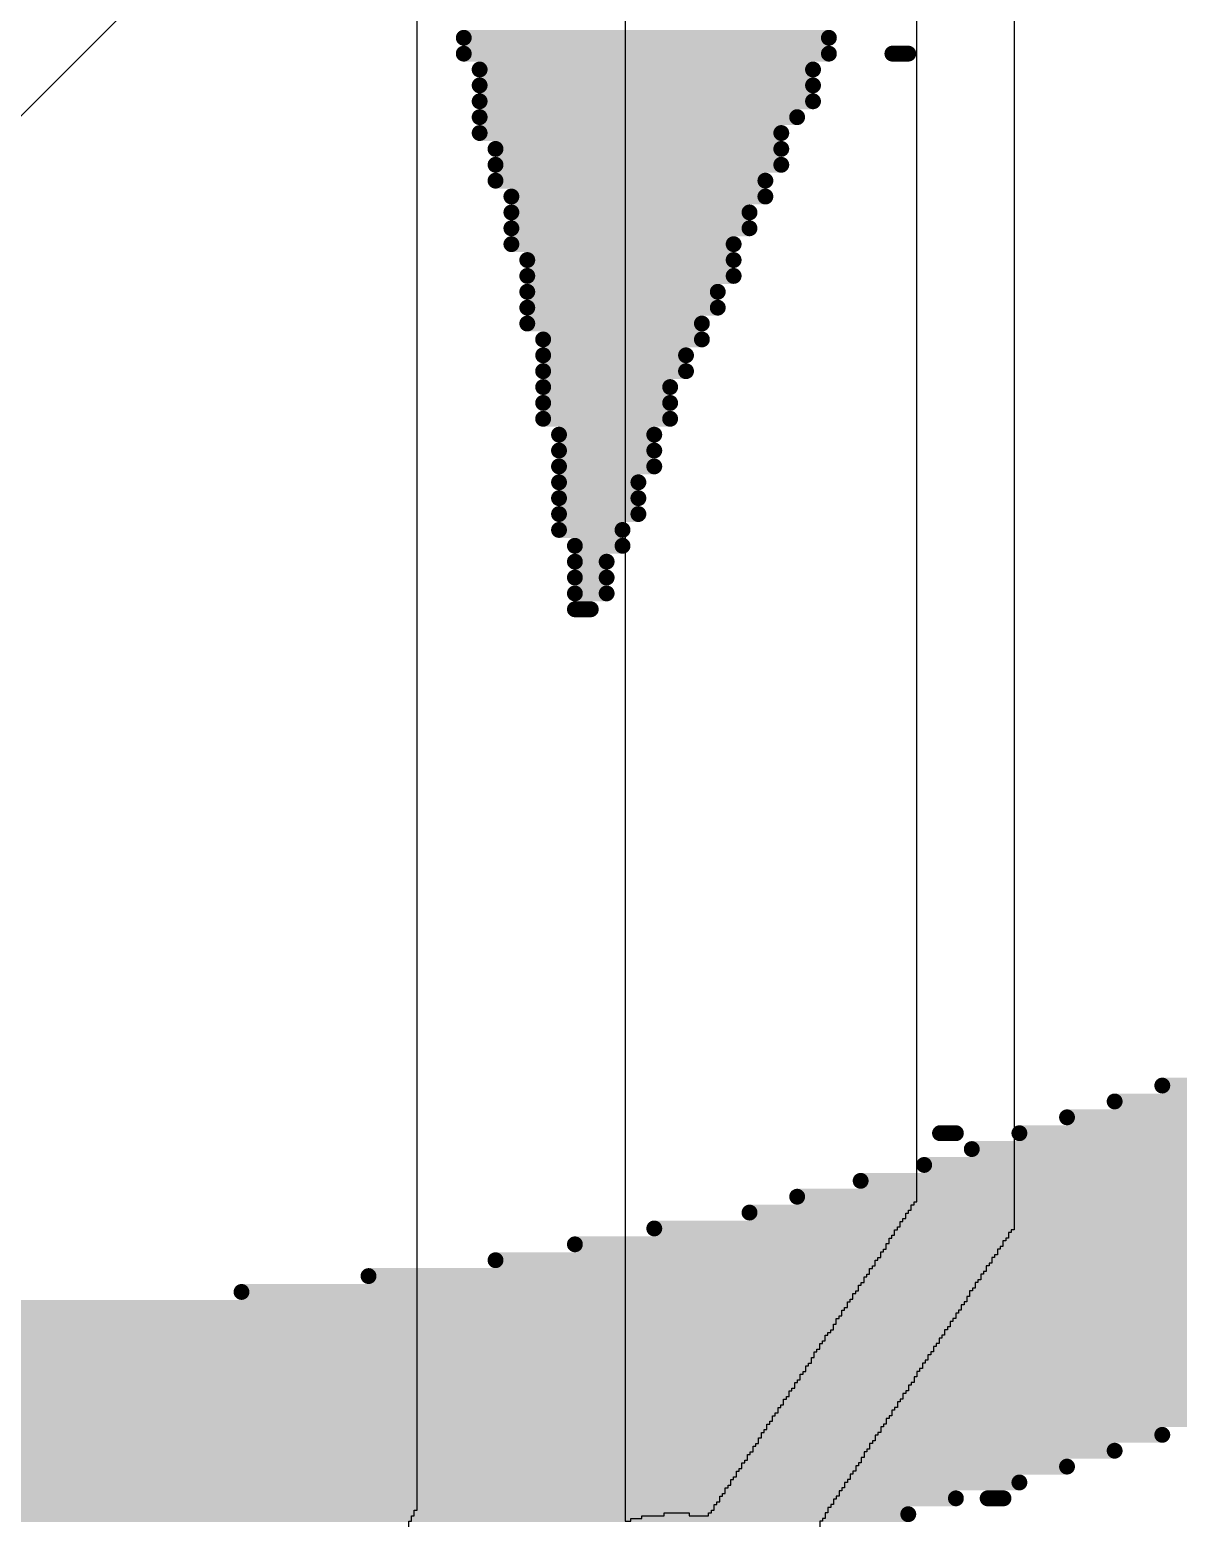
# Model space of a CAD drawing. Header units: inches. Extents: x -0.3 to 9.9, y -0.4 to 5.
# Drawn here: x 2.1827 to 2.255, y 1.2715 to 1.3655 of the extents above; entities that cross this region are included whole.
import ezdxf

# ---------------------------------------------------------------- set-up
doc = ezdxf.new("R2010")
doc.units = ezdxf.units.IN
doc.header["$MEASUREMENT"] = 0
for name, color, linetype in [('Bottom Layer', 5, 'Continuous'), ('Bottom Overlay', 54, 'Continuous'), ('Top Overlay', 2, 'Continuous')]:
    doc.layers.add(name, color=color, linetype=linetype)

msp = doc.modelspace()

# ---------------------------------------------------------------- linework, layer by layer
at = {"layer": 'Bottom Layer'}
msp.add_line((1.811012, 0.988988), (2.290228, 1.468204), dxfattribs=at)
msp.add_lwpolyline([(1.802, 0.998, 0.015, 0.015, 0), (2.284949, 1.480949, 0.015, 0.015, 0)], format="xyseb", dxfattribs=at)
at = {"layer": 'Bottom Overlay'}
for points in [[(2.21, 1.365, 0.001, 0.001, 0), (2.233, 1.365, 0.001, 0.001, 0)], [(2.21, 1.364, 0.001, 0.001, 0), (2.233, 1.364, 0.001, 0.001, 0)], [(2.237, 1.364, 0.001, 0.001, 0), (2.238, 1.364, 0.001, 0.001, 0)], [(2.211, 1.363, 0.001, 0.001, 0), (2.232, 1.363, 0.001, 0.001, 0)], [(2.211, 1.362, 0.001, 0.001, 0), (2.232, 1.362, 0.001, 0.001, 0)], [(2.211, 1.361, 0.001, 0.001, 0), (2.232, 1.361, 0.001, 0.001, 0)], [(2.211, 1.36, 0.001, 0.001, 0), (2.231, 1.36, 0.001, 0.001, 0)], [(2.211, 1.359, 0.001, 0.001, 0), (2.23, 1.359, 0.001, 0.001, 0)], [(2.212, 1.358, 0.001, 0.001, 0), (2.23, 1.358, 0.001, 0.001, 0)], [(2.212, 1.357, 0.001, 0.001, 0), (2.23, 1.357, 0.001, 0.001, 0)], [(2.212, 1.356, 0.001, 0.001, 0), (2.229, 1.356, 0.001, 0.001, 0)], [(2.213, 1.355, 0.001, 0.001, 0), (2.229, 1.355, 0.001, 0.001, 0)], [(2.213, 1.354, 0.001, 0.001, 0), (2.228, 1.354, 0.001, 0.001, 0)], [(2.213, 1.353, 0.001, 0.001, 0), (2.228, 1.353, 0.001, 0.001, 0)], [(2.213, 1.352, 0.001, 0.001, 0), (2.227, 1.352, 0.001, 0.001, 0)], [(2.214, 1.351, 0.001, 0.001, 0), (2.227, 1.351, 0.001, 0.001, 0)], [(2.214, 1.35, 0.001, 0.001, 0), (2.227, 1.35, 0.001, 0.001, 0)], [(2.214, 1.349, 0.001, 0.001, 0), (2.226, 1.349, 0.001, 0.001, 0)], [(2.214, 1.348, 0.001, 0.001, 0), (2.226, 1.348, 0.001, 0.001, 0)], [(2.214, 1.347, 0.001, 0.001, 0), (2.225, 1.347, 0.001, 0.001, 0)], [(2.215, 1.346, 0.001, 0.001, 0), (2.225, 1.346, 0.001, 0.001, 0)], [(2.215, 1.345, 0.001, 0.001, 0), (2.224, 1.345, 0.001, 0.001, 0)], [(2.215, 1.344, 0.001, 0.001, 0), (2.224, 1.344, 0.001, 0.001, 0)], [(2.215, 1.343, 0.001, 0.001, 0), (2.223, 1.343, 0.001, 0.001, 0)], [(2.215, 1.342, 0.001, 0.001, 0), (2.223, 1.342, 0.001, 0.001, 0)], [(2.215, 1.341, 0.001, 0.001, 0), (2.223, 1.341, 0.001, 0.001, 0)], [(2.216, 1.34, 0.001, 0.001, 0), (2.222, 1.34, 0.001, 0.001, 0)], [(2.216, 1.339, 0.001, 0.001, 0), (2.222, 1.339, 0.001, 0.001, 0)], [(2.216, 1.338, 0.001, 0.001, 0), (2.222, 1.338, 0.001, 0.001, 0)], [(2.216, 1.337, 0.001, 0.001, 0), (2.221, 1.337, 0.001, 0.001, 0)], [(2.216, 1.336, 0.001, 0.001, 0), (2.221, 1.336, 0.001, 0.001, 0)], [(2.216, 1.335, 0.001, 0.001, 0), (2.221, 1.335, 0.001, 0.001, 0)], [(2.216, 1.334, 0.001, 0.001, 0), (2.22, 1.334, 0.001, 0.001, 0)], [(2.217, 1.333, 0.001, 0.001, 0), (2.22, 1.333, 0.001, 0.001, 0)], [(2.217, 1.332, 0.001, 0.001, 0), (2.219, 1.332, 0.001, 0.001, 0)], [(2.217, 1.331, 0.001, 0.001, 0), (2.219, 1.331, 0.001, 0.001, 0)], [(2.217, 1.33, 0.001, 0.001, 0), (2.219, 1.33, 0.001, 0.001, 0)], [(2.217, 1.329, 0.001, 0.001, 0), (2.218, 1.329, 0.001, 0.001, 0)], [(2.254, 1.299, 0.001, 0.001, 0), (2.301, 1.299, 0.001, 0.001, 0)], [(2.251, 1.298, 0.001, 0.001, 0), (2.301, 1.298, 0.001, 0.001, 0)], [(2.248, 1.297, 0.001, 0.001, 0), (2.297, 1.297, 0.001, 0.001, 0)], [(2.24, 1.296, 0.001, 0.001, 0), (2.241, 1.296, 0.001, 0.001, 0)], [(2.245, 1.296, 0.001, 0.001, 0), (2.296, 1.296, 0.001, 0.001, 0)], [(2.242, 1.295, 0.001, 0.001, 0), (2.294, 1.295, 0.001, 0.001, 0)], [(2.239, 1.294, 0.001, 0.001, 0), (2.292, 1.294, 0.001, 0.001, 0)], [(2.235, 1.293, 0.001, 0.001, 0), (2.29, 1.293, 0.001, 0.001, 0)], [(2.231, 1.292, 0.001, 0.001, 0), (2.288, 1.292, 0.001, 0.001, 0)], [(2.228, 1.291, 0.001, 0.001, 0), (2.287, 1.291, 0.001, 0.001, 0)], [(2.222, 1.29, 0.001, 0.001, 0), (2.285, 1.29, 0.001, 0.001, 0)], [(2.217, 1.289, 0.001, 0.001, 0), (2.283, 1.289, 0.001, 0.001, 0)], [(2.212, 1.288, 0.001, 0.001, 0), (2.281, 1.288, 0.001, 0.001, 0)], [(2.204, 1.287, 0.001, 0.001, 0), (2.279, 1.287, 0.001, 0.001, 0)], [(2.196, 1.286, 0.001, 0.001, 0), (2.277, 1.286, 0.001, 0.001, 0)], [(2.085, 1.285, 0.001, 0.001, 0), (2.274, 1.285, 0.001, 0.001, 0)], [(2.086, 1.284, 0.001, 0.001, 0), (2.272, 1.284, 0.001, 0.001, 0)], [(2.089, 1.283, 0.001, 0.001, 0), (2.27, 1.283, 0.001, 0.001, 0)], [(2.092, 1.282, 0.001, 0.001, 0), (2.268, 1.282, 0.001, 0.001, 0)], [(2.094, 1.281, 0.001, 0.001, 0), (2.265, 1.281, 0.001, 0.001, 0)], [(2.096, 1.28, 0.001, 0.001, 0), (2.262, 1.28, 0.001, 0.001, 0)], [(2.099, 1.279, 0.001, 0.001, 0), (2.26, 1.279, 0.001, 0.001, 0)], [(2.101, 1.278, 0.001, 0.001, 0), (2.257, 1.278, 0.001, 0.001, 0)], [(2.105, 1.277, 0.001, 0.001, 0), (2.254, 1.277, 0.001, 0.001, 0)], [(2.108, 1.276, 0.001, 0.001, 0), (2.251, 1.276, 0.001, 0.001, 0)], [(2.111, 1.275, 0.001, 0.001, 0), (2.248, 1.275, 0.001, 0.001, 0)], [(2.114, 1.274, 0.001, 0.001, 0), (2.245, 1.274, 0.001, 0.001, 0)], [(2.118, 1.273, 0.001, 0.001, 0), (2.241, 1.273, 0.001, 0.001, 0)], [(2.243, 1.273, 0.001, 0.001, 0), (2.244, 1.273, 0.001, 0.001, 0)], [(2.121, 1.272, 0.001, 0.001, 0), (2.238, 1.272, 0.001, 0.001, 0)]]:
    msp.add_lwpolyline(points, format="xyseb", dxfattribs=at)
for points in [[(2.20975, 1.365, 0.0005, 0.0005, 1), (2.21025, 1.365, 0.0005, 0.0005, 1)], [(2.23275, 1.365, 0.0005, 0.0005, 1), (2.23325, 1.365, 0.0005, 0.0005, 1)], [(2.20975, 1.364, 0.0005, 0.0005, 1), (2.21025, 1.364, 0.0005, 0.0005, 1)], [(2.23275, 1.364, 0.0005, 0.0005, 1), (2.23325, 1.364, 0.0005, 0.0005, 1)], [(2.23675, 1.364, 0.0005, 0.0005, 1), (2.23725, 1.364, 0.0005, 0.0005, 1)], [(2.23775, 1.364, 0.0005, 0.0005, 1), (2.23825, 1.364, 0.0005, 0.0005, 1)], [(2.21075, 1.363, 0.0005, 0.0005, 1), (2.21125, 1.363, 0.0005, 0.0005, 1)], [(2.23175, 1.363, 0.0005, 0.0005, 1), (2.23225, 1.363, 0.0005, 0.0005, 1)], [(2.21075, 1.362, 0.0005, 0.0005, 1), (2.21125, 1.362, 0.0005, 0.0005, 1)], [(2.23175, 1.362, 0.0005, 0.0005, 1), (2.23225, 1.362, 0.0005, 0.0005, 1)], [(2.21075, 1.361, 0.0005, 0.0005, 1), (2.21125, 1.361, 0.0005, 0.0005, 1)], [(2.23175, 1.361, 0.0005, 0.0005, 1), (2.23225, 1.361, 0.0005, 0.0005, 1)], [(2.21075, 1.36, 0.0005, 0.0005, 1), (2.21125, 1.36, 0.0005, 0.0005, 1)], [(2.23075, 1.36, 0.0005, 0.0005, 1), (2.23125, 1.36, 0.0005, 0.0005, 1)], [(2.21075, 1.359, 0.0005, 0.0005, 1), (2.21125, 1.359, 0.0005, 0.0005, 1)], [(2.22975, 1.359, 0.0005, 0.0005, 1), (2.23025, 1.359, 0.0005, 0.0005, 1)], [(2.21175, 1.358, 0.0005, 0.0005, 1), (2.21225, 1.358, 0.0005, 0.0005, 1)], [(2.22975, 1.358, 0.0005, 0.0005, 1), (2.23025, 1.358, 0.0005, 0.0005, 1)], [(2.21175, 1.357, 0.0005, 0.0005, 1), (2.21225, 1.357, 0.0005, 0.0005, 1)], [(2.22975, 1.357, 0.0005, 0.0005, 1), (2.23025, 1.357, 0.0005, 0.0005, 1)], [(2.21175, 1.356, 0.0005, 0.0005, 1), (2.21225, 1.356, 0.0005, 0.0005, 1)], [(2.22875, 1.356, 0.0005, 0.0005, 1), (2.22925, 1.356, 0.0005, 0.0005, 1)], [(2.21275, 1.355, 0.0005, 0.0005, 1), (2.21325, 1.355, 0.0005, 0.0005, 1)], [(2.22875, 1.355, 0.0005, 0.0005, 1), (2.22925, 1.355, 0.0005, 0.0005, 1)], [(2.21275, 1.354, 0.0005, 0.0005, 1), (2.21325, 1.354, 0.0005, 0.0005, 1)], [(2.22775, 1.354, 0.0005, 0.0005, 1), (2.22825, 1.354, 0.0005, 0.0005, 1)], [(2.21275, 1.353, 0.0005, 0.0005, 1), (2.21325, 1.353, 0.0005, 0.0005, 1)], [(2.22775, 1.353, 0.0005, 0.0005, 1), (2.22825, 1.353, 0.0005, 0.0005, 1)], [(2.21275, 1.352, 0.0005, 0.0005, 1), (2.21325, 1.352, 0.0005, 0.0005, 1)], [(2.22675, 1.352, 0.0005, 0.0005, 1), (2.22725, 1.352, 0.0005, 0.0005, 1)], [(2.21375, 1.351, 0.0005, 0.0005, 1), (2.21425, 1.351, 0.0005, 0.0005, 1)], [(2.22675, 1.351, 0.0005, 0.0005, 1), (2.22725, 1.351, 0.0005, 0.0005, 1)], [(2.21375, 1.35, 0.0005, 0.0005, 1), (2.21425, 1.35, 0.0005, 0.0005, 1)], [(2.22675, 1.35, 0.0005, 0.0005, 1), (2.22725, 1.35, 0.0005, 0.0005, 1)], [(2.21375, 1.349, 0.0005, 0.0005, 1), (2.21425, 1.349, 0.0005, 0.0005, 1)], [(2.22575, 1.349, 0.0005, 0.0005, 1), (2.22625, 1.349, 0.0005, 0.0005, 1)], [(2.21375, 1.348, 0.0005, 0.0005, 1), (2.21425, 1.348, 0.0005, 0.0005, 1)], [(2.22575, 1.348, 0.0005, 0.0005, 1), (2.22625, 1.348, 0.0005, 0.0005, 1)], [(2.21375, 1.347, 0.0005, 0.0005, 1), (2.21425, 1.347, 0.0005, 0.0005, 1)], [(2.22475, 1.347, 0.0005, 0.0005, 1), (2.22525, 1.347, 0.0005, 0.0005, 1)], [(2.21475, 1.346, 0.0005, 0.0005, 1), (2.21525, 1.346, 0.0005, 0.0005, 1)], [(2.22475, 1.346, 0.0005, 0.0005, 1), (2.22525, 1.346, 0.0005, 0.0005, 1)], [(2.21475, 1.345, 0.0005, 0.0005, 1), (2.21525, 1.345, 0.0005, 0.0005, 1)], [(2.22375, 1.345, 0.0005, 0.0005, 1), (2.22425, 1.345, 0.0005, 0.0005, 1)], [(2.21475, 1.344, 0.0005, 0.0005, 1), (2.21525, 1.344, 0.0005, 0.0005, 1)], [(2.22375, 1.344, 0.0005, 0.0005, 1), (2.22425, 1.344, 0.0005, 0.0005, 1)], [(2.21475, 1.343, 0.0005, 0.0005, 1), (2.21525, 1.343, 0.0005, 0.0005, 1)], [(2.22275, 1.343, 0.0005, 0.0005, 1), (2.22325, 1.343, 0.0005, 0.0005, 1)], [(2.21475, 1.342, 0.0005, 0.0005, 1), (2.21525, 1.342, 0.0005, 0.0005, 1)], [(2.22275, 1.342, 0.0005, 0.0005, 1), (2.22325, 1.342, 0.0005, 0.0005, 1)], [(2.21475, 1.341, 0.0005, 0.0005, 1), (2.21525, 1.341, 0.0005, 0.0005, 1)], [(2.22275, 1.341, 0.0005, 0.0005, 1), (2.22325, 1.341, 0.0005, 0.0005, 1)], [(2.21575, 1.34, 0.0005, 0.0005, 1), (2.21625, 1.34, 0.0005, 0.0005, 1)], [(2.22175, 1.34, 0.0005, 0.0005, 1), (2.22225, 1.34, 0.0005, 0.0005, 1)], [(2.21575, 1.339, 0.0005, 0.0005, 1), (2.21625, 1.339, 0.0005, 0.0005, 1)], [(2.22175, 1.339, 0.0005, 0.0005, 1), (2.22225, 1.339, 0.0005, 0.0005, 1)], [(2.21575, 1.338, 0.0005, 0.0005, 1), (2.21625, 1.338, 0.0005, 0.0005, 1)], [(2.22175, 1.338, 0.0005, 0.0005, 1), (2.22225, 1.338, 0.0005, 0.0005, 1)], [(2.21575, 1.337, 0.0005, 0.0005, 1), (2.21625, 1.337, 0.0005, 0.0005, 1)], [(2.22075, 1.337, 0.0005, 0.0005, 1), (2.22125, 1.337, 0.0005, 0.0005, 1)], [(2.21575, 1.336, 0.0005, 0.0005, 1), (2.21625, 1.336, 0.0005, 0.0005, 1)], [(2.22075, 1.336, 0.0005, 0.0005, 1), (2.22125, 1.336, 0.0005, 0.0005, 1)], [(2.21575, 1.335, 0.0005, 0.0005, 1), (2.21625, 1.335, 0.0005, 0.0005, 1)], [(2.22075, 1.335, 0.0005, 0.0005, 1), (2.22125, 1.335, 0.0005, 0.0005, 1)], [(2.21575, 1.334, 0.0005, 0.0005, 1), (2.21625, 1.334, 0.0005, 0.0005, 1)], [(2.21975, 1.334, 0.0005, 0.0005, 1), (2.22025, 1.334, 0.0005, 0.0005, 1)], [(2.21675, 1.333, 0.0005, 0.0005, 1), (2.21725, 1.333, 0.0005, 0.0005, 1)], [(2.21975, 1.333, 0.0005, 0.0005, 1), (2.22025, 1.333, 0.0005, 0.0005, 1)], [(2.21675, 1.332, 0.0005, 0.0005, 1), (2.21725, 1.332, 0.0005, 0.0005, 1)], [(2.21875, 1.332, 0.0005, 0.0005, 1), (2.21925, 1.332, 0.0005, 0.0005, 1)], [(2.21675, 1.331, 0.0005, 0.0005, 1), (2.21725, 1.331, 0.0005, 0.0005, 1)], [(2.21875, 1.331, 0.0005, 0.0005, 1), (2.21925, 1.331, 0.0005, 0.0005, 1)], [(2.21675, 1.33, 0.0005, 0.0005, 1), (2.21725, 1.33, 0.0005, 0.0005, 1)], [(2.21875, 1.33, 0.0005, 0.0005, 1), (2.21925, 1.33, 0.0005, 0.0005, 1)], [(2.21675, 1.329, 0.0005, 0.0005, 1), (2.21725, 1.329, 0.0005, 0.0005, 1)], [(2.21775, 1.329, 0.0005, 0.0005, 1), (2.21825, 1.329, 0.0005, 0.0005, 1)], [(2.25375, 1.299, 0.0005, 0.0005, 1), (2.25425, 1.299, 0.0005, 0.0005, 1)], [(2.25075, 1.298, 0.0005, 0.0005, 1), (2.25125, 1.298, 0.0005, 0.0005, 1)], [(2.24775, 1.297, 0.0005, 0.0005, 1), (2.24825, 1.297, 0.0005, 0.0005, 1)], [(2.23975, 1.296, 0.0005, 0.0005, 1), (2.24025, 1.296, 0.0005, 0.0005, 1)], [(2.24075, 1.296, 0.0005, 0.0005, 1), (2.24125, 1.296, 0.0005, 0.0005, 1)], [(2.24475, 1.296, 0.0005, 0.0005, 1), (2.24525, 1.296, 0.0005, 0.0005, 1)], [(2.24175, 1.295, 0.0005, 0.0005, 1), (2.24225, 1.295, 0.0005, 0.0005, 1)], [(2.23875, 1.294, 0.0005, 0.0005, 1), (2.23925, 1.294, 0.0005, 0.0005, 1)], [(2.23475, 1.293, 0.0005, 0.0005, 1), (2.23525, 1.293, 0.0005, 0.0005, 1)], [(2.23075, 1.292, 0.0005, 0.0005, 1), (2.23125, 1.292, 0.0005, 0.0005, 1)], [(2.22775, 1.291, 0.0005, 0.0005, 1), (2.22825, 1.291, 0.0005, 0.0005, 1)], [(2.22175, 1.29, 0.0005, 0.0005, 1), (2.22225, 1.29, 0.0005, 0.0005, 1)], [(2.21675, 1.289, 0.0005, 0.0005, 1), (2.21725, 1.289, 0.0005, 0.0005, 1)], [(2.21175, 1.288, 0.0005, 0.0005, 1), (2.21225, 1.288, 0.0005, 0.0005, 1)], [(2.20375, 1.287, 0.0005, 0.0005, 1), (2.20425, 1.287, 0.0005, 0.0005, 1)], [(2.19575, 1.286, 0.0005, 0.0005, 1), (2.19625, 1.286, 0.0005, 0.0005, 1)], [(2.25375, 1.277, 0.0005, 0.0005, 1), (2.25425, 1.277, 0.0005, 0.0005, 1)], [(2.25075, 1.276, 0.0005, 0.0005, 1), (2.25125, 1.276, 0.0005, 0.0005, 1)], [(2.24775, 1.275, 0.0005, 0.0005, 1), (2.24825, 1.275, 0.0005, 0.0005, 1)], [(2.24475, 1.274, 0.0005, 0.0005, 1), (2.24525, 1.274, 0.0005, 0.0005, 1)], [(2.24075, 1.273, 0.0005, 0.0005, 1), (2.24125, 1.273, 0.0005, 0.0005, 1)], [(2.24275, 1.273, 0.0005, 0.0005, 1), (2.24325, 1.273, 0.0005, 0.0005, 1)], [(2.24375, 1.273, 0.0005, 0.0005, 1), (2.24425, 1.273, 0.0005, 0.0005, 1)], [(2.23775, 1.272, 0.0005, 0.0005, 1), (2.23825, 1.272, 0.0005, 0.0005, 1)]]:
    msp.add_lwpolyline(points, format="xyseb", close=True, dxfattribs=at)
at = {"layer": 'Top Overlay'}
for p, q in [((2.207057, 1.272254), (2.207057, 1.419348)), ((2.220175, 1.419348), (2.220175, 1.303212)), ((2.23854, 1.291668), (2.23854, 1.419348)), ((2.244662, 1.419348), (2.244662, 1.289919)), ((2.220175, 1.303212), (2.220175, 1.303037)), ((2.220175, 1.303037), (2.220175, 1.271554)), ((2.238365, 1.291493), (2.238365, 1.291668)), ((2.238365, 1.291668), (2.23854, 1.291668)), ((2.23784, 1.290619), (2.23784, 1.290969)), ((2.23784, 1.290969), (2.238015, 1.290969)), ((2.238015, 1.290969), (2.238015, 1.291144)), ((2.238015, 1.291144), (2.23819, 1.291144)), ((2.23819, 1.291144), (2.23819, 1.291493)), ((2.23819, 1.291493), (2.238365, 1.291493)), ((2.237141, 1.28957), (2.237141, 1.289919)), ((2.237141, 1.289919), (2.237316, 1.289919)), ((2.237316, 1.289919), (2.237316, 1.290094)), ((2.237316, 1.290094), (2.237491, 1.290094)), ((2.237491, 1.290094), (2.237491, 1.290444)), ((2.237491, 1.290444), (2.237666, 1.290444)), ((2.237666, 1.290444), (2.237666, 1.290619)), ((2.237666, 1.290619), (2.23784, 1.290619)), ((2.244487, 1.289744), (2.244312, 1.289744)), ((2.244312, 1.289744), (2.244312, 1.289395)), ((2.244662, 1.289919), (2.244487, 1.289919)), ((2.244487, 1.289919), (2.244487, 1.289744)), ((2.236616, 1.288695), (2.236616, 1.289045)), ((2.236616, 1.289045), (2.236791, 1.289045)), ((2.236791, 1.289045), (2.236791, 1.289395)), ((2.236791, 1.289395), (2.236966, 1.289395)), ((2.236966, 1.289395), (2.236966, 1.28957)), ((2.236966, 1.28957), (2.237141, 1.28957)), ((2.243962, 1.28887), (2.243787, 1.28887)), ((2.243787, 1.28887), (2.243787, 1.288695)), ((2.244137, 1.28922), (2.243962, 1.28922)), ((2.243962, 1.28922), (2.243962, 1.28887)), ((2.244312, 1.289395), (2.244137, 1.289395)), ((2.244137, 1.289395), (2.244137, 1.28922)), ((2.235917, 1.287645), (2.235917, 1.287995)), ((2.235917, 1.287995), (2.236092, 1.287995)), ((2.236092, 1.287995), (2.236092, 1.28817)), ((2.236092, 1.28817), (2.236266, 1.28817)), ((2.236266, 1.28817), (2.236266, 1.28852)), ((2.236266, 1.28852), (2.236441, 1.28852)), ((2.236441, 1.28852), (2.236441, 1.288695)), ((2.236441, 1.288695), (2.236616, 1.288695)), ((2.243263, 1.28782), (2.243088, 1.28782)), ((2.243088, 1.28782), (2.243088, 1.287645)), ((2.243437, 1.28817), (2.243263, 1.28817)), ((2.243263, 1.28817), (2.243263, 1.28782)), ((2.243612, 1.288345), (2.243437, 1.288345)), ((2.243437, 1.288345), (2.243437, 1.28817)), ((2.243787, 1.288695), (2.243612, 1.288695)), ((2.243612, 1.288695), (2.243612, 1.288345)), ((2.235217, 1.286596), (2.235217, 1.286946)), ((2.235217, 1.286946), (2.235392, 1.286946)), ((2.235392, 1.286946), (2.235392, 1.287121)), ((2.235392, 1.287121), (2.235567, 1.287121)), ((2.235567, 1.287121), (2.235567, 1.287471)), ((2.235567, 1.287471), (2.235742, 1.287471)), ((2.235742, 1.287471), (2.235742, 1.287645)), ((2.235742, 1.287645), (2.235917, 1.287645)), ((2.242738, 1.287121), (2.242563, 1.287121)), ((2.242563, 1.287121), (2.242563, 1.286771)), ((2.242913, 1.287296), (2.242738, 1.287296)), ((2.242738, 1.287296), (2.242738, 1.287121)), ((2.243088, 1.287645), (2.242913, 1.287645)), ((2.242913, 1.287645), (2.242913, 1.287296)), ((2.234692, 1.285896), (2.234692, 1.286071)), ((2.234692, 1.286071), (2.234867, 1.286071)), ((2.234867, 1.286071), (2.234867, 1.286421)), ((2.234867, 1.286421), (2.235042, 1.286421)), ((2.235042, 1.286421), (2.235042, 1.286596)), ((2.235042, 1.286596), (2.235217, 1.286596)), ((2.242038, 1.286071), (2.241863, 1.286071)), ((2.241863, 1.286071), (2.241863, 1.285722)), ((2.242213, 1.286246), (2.242038, 1.286246)), ((2.242038, 1.286246), (2.242038, 1.286071)), ((2.242388, 1.286596), (2.242213, 1.286596)), ((2.242213, 1.286596), (2.242213, 1.286246)), ((2.242563, 1.286771), (2.242388, 1.286771)), ((2.242388, 1.286771), (2.242388, 1.286596)), ((2.233993, 1.284847), (2.233993, 1.285022)), ((2.233993, 1.285022), (2.234167, 1.285022)), ((2.234167, 1.285022), (2.234167, 1.285372)), ((2.234167, 1.285372), (2.234342, 1.285372)), ((2.234342, 1.285372), (2.234342, 1.285547)), ((2.234342, 1.285547), (2.234517, 1.285547)), ((2.234517, 1.285547), (2.234517, 1.285896)), ((2.234517, 1.285896), (2.234692, 1.285896)), ((2.241513, 1.285197), (2.241339, 1.285197)), ((2.241339, 1.285197), (2.241339, 1.284847)), ((2.241688, 1.285372), (2.241513, 1.285372)), ((2.241513, 1.285372), (2.241513, 1.285197)), ((2.241863, 1.285722), (2.241688, 1.285722)), ((2.241688, 1.285722), (2.241688, 1.285372)), ((2.233468, 1.283972), (2.233468, 1.284322)), ((2.233468, 1.284322), (2.233643, 1.284322)), ((2.233643, 1.284322), (2.233643, 1.284497)), ((2.233643, 1.284497), (2.233818, 1.284497)), ((2.233818, 1.284497), (2.233818, 1.284847)), ((2.233818, 1.284847), (2.233993, 1.284847)), ((2.240814, 1.284147), (2.240639, 1.284147)), ((2.240639, 1.284147), (2.240639, 1.283798)), ((2.240989, 1.284322), (2.240814, 1.284322)), ((2.240814, 1.284322), (2.240814, 1.284147)), ((2.241164, 1.284672), (2.240989, 1.284672)), ((2.240989, 1.284672), (2.240989, 1.284322)), ((2.241339, 1.284847), (2.241164, 1.284847)), ((2.241164, 1.284847), (2.241164, 1.284672)), ((2.232768, 1.282923), (2.232768, 1.283273)), ((2.232768, 1.283273), (2.232943, 1.283273)), ((2.232943, 1.283273), (2.232943, 1.283448)), ((2.232943, 1.283448), (2.233118, 1.283448)), ((2.233118, 1.283448), (2.233118, 1.283623)), ((2.233118, 1.283623), (2.233293, 1.283623)), ((2.233293, 1.283623), (2.233293, 1.283972)), ((2.233293, 1.283972), (2.233468, 1.283972)), ((2.240289, 1.283273), (2.240114, 1.283273)), ((2.240114, 1.283273), (2.240114, 1.283098)), ((2.240464, 1.283623), (2.240289, 1.283623)), ((2.240289, 1.283623), (2.240289, 1.283273)), ((2.240639, 1.283798), (2.240464, 1.283798)), ((2.240464, 1.283798), (2.240464, 1.283623)), ((2.232069, 1.281874), (2.232069, 1.282223)), ((2.232069, 1.282223), (2.232244, 1.282223)), ((2.232244, 1.282223), (2.232244, 1.282398)), ((2.232244, 1.282398), (2.232419, 1.282398)), ((2.232419, 1.282398), (2.232419, 1.282748)), ((2.232419, 1.282748), (2.232593, 1.282748)), ((2.232593, 1.282748), (2.232593, 1.282923)), ((2.232593, 1.282923), (2.232768, 1.282923)), ((2.23959, 1.282223), (2.239415, 1.282223)), ((2.239415, 1.282223), (2.239415, 1.282049)), ((2.239765, 1.282573), (2.23959, 1.282573)), ((2.23959, 1.282573), (2.23959, 1.282223)), ((2.239939, 1.282748), (2.239765, 1.282748)), ((2.239765, 1.282748), (2.239765, 1.282573)), ((2.240114, 1.283098), (2.239939, 1.283098)), ((2.239939, 1.283098), (2.239939, 1.282748)), ((2.231544, 1.280999), (2.231544, 1.281349)), ((2.231544, 1.281349), (2.231719, 1.281349)), ((2.231719, 1.281349), (2.231719, 1.281524)), ((2.231719, 1.281524), (2.231894, 1.281524)), ((2.231894, 1.281524), (2.231894, 1.281874)), ((2.231894, 1.281874), (2.232069, 1.281874)), ((2.239065, 1.281524), (2.23889, 1.281524)), ((2.23889, 1.281524), (2.23889, 1.281174)), ((2.23924, 1.281699), (2.239065, 1.281699)), ((2.239065, 1.281699), (2.239065, 1.281524)), ((2.239415, 1.282049), (2.23924, 1.282049)), ((2.23924, 1.282049), (2.23924, 1.281699)), ((2.230844, 1.27995), (2.230844, 1.2803)), ((2.230844, 1.2803), (2.231019, 1.2803)), ((2.231019, 1.2803), (2.231019, 1.280474)), ((2.231019, 1.280474), (2.231194, 1.280474)), ((2.231194, 1.280474), (2.231194, 1.280824)), ((2.231194, 1.280824), (2.231369, 1.280824)), ((2.231369, 1.280824), (2.231369, 1.280999)), ((2.231369, 1.280999), (2.231544, 1.280999)), ((2.238365, 1.2803), (2.23819, 1.2803)), ((2.23819, 1.2803), (2.23819, 1.280125)), ((2.23854, 1.280649), (2.238365, 1.280649)), ((2.238365, 1.280649), (2.238365, 1.2803)), ((2.238715, 1.280999), (2.23854, 1.280999)), ((2.23854, 1.280999), (2.23854, 1.280649)), ((2.23889, 1.281174), (2.238715, 1.281174)), ((2.238715, 1.281174), (2.238715, 1.280999)), ((2.23032, 1.27925), (2.23032, 1.279425)), ((2.23032, 1.279425), (2.230494, 1.279425)), ((2.230494, 1.279425), (2.230494, 1.279775)), ((2.230494, 1.279775), (2.230669, 1.279775)), ((2.230669, 1.279775), (2.230669, 1.27995)), ((2.230669, 1.27995), (2.230844, 1.27995)), ((2.23784, 1.2796), (2.237666, 1.2796)), ((2.237666, 1.2796), (2.237666, 1.27925)), ((2.238015, 1.279775), (2.23784, 1.279775)), ((2.23784, 1.279775), (2.23784, 1.2796)), ((2.23819, 1.280125), (2.238015, 1.280125)), ((2.238015, 1.280125), (2.238015, 1.279775)), ((2.229795, 1.278376), (2.229795, 1.278725)), ((2.229795, 1.278725), (2.22997, 1.278725)), ((2.22997, 1.278725), (2.22997, 1.2789)), ((2.22997, 1.2789), (2.230145, 1.2789)), ((2.230145, 1.2789), (2.230145, 1.27925)), ((2.230145, 1.27925), (2.23032, 1.27925)), ((2.237141, 1.27855), (2.236966, 1.27855)), ((2.236966, 1.27855), (2.236966, 1.278201)), ((2.237316, 1.278725), (2.237141, 1.278725)), ((2.237141, 1.278725), (2.237141, 1.27855)), ((2.237491, 1.279075), (2.237316, 1.279075)), ((2.237316, 1.279075), (2.237316, 1.278725)), ((2.237666, 1.27925), (2.237491, 1.27925)), ((2.237491, 1.27925), (2.237491, 1.279075)), ((2.229095, 1.277326), (2.229095, 1.277676)), ((2.229095, 1.277676), (2.22927, 1.277676)), ((2.22927, 1.277676), (2.22927, 1.277851)), ((2.22927, 1.277851), (2.229445, 1.277851)), ((2.229445, 1.277851), (2.229445, 1.278201)), ((2.229445, 1.278201), (2.22962, 1.278201)), ((2.22962, 1.278201), (2.22962, 1.278376)), ((2.22962, 1.278376), (2.229795, 1.278376)), ((2.236441, 1.277501), (2.236266, 1.277501)), ((2.236266, 1.277501), (2.236266, 1.277151)), ((2.236616, 1.277676), (2.236441, 1.277676)), ((2.236441, 1.277676), (2.236441, 1.277501)), ((2.236791, 1.278026), (2.236616, 1.278026)), ((2.236616, 1.278026), (2.236616, 1.277676)), ((2.236966, 1.278201), (2.236791, 1.278201)), ((2.236791, 1.278201), (2.236791, 1.278026)), ((2.228571, 1.276452), (2.228571, 1.276801)), ((2.228571, 1.276801), (2.228746, 1.276801)), ((2.228746, 1.276801), (2.228746, 1.277151)), ((2.228746, 1.277151), (2.22892, 1.277151)), ((2.22892, 1.277151), (2.22892, 1.277326)), ((2.22892, 1.277326), (2.229095, 1.277326)), ((2.235917, 1.276627), (2.235742, 1.276627)), ((2.235742, 1.276627), (2.235742, 1.276452)), ((2.236092, 1.276976), (2.235917, 1.276976)), ((2.235917, 1.276976), (2.235917, 1.276627)), ((2.236266, 1.277151), (2.236092, 1.277151)), ((2.236092, 1.277151), (2.236092, 1.276976)), ((2.227871, 1.275402), (2.227871, 1.275752)), ((2.227871, 1.275752), (2.228046, 1.275752)), ((2.228046, 1.275752), (2.228046, 1.275927)), ((2.228046, 1.275927), (2.228221, 1.275927)), ((2.228221, 1.275927), (2.228221, 1.276277)), ((2.228221, 1.276277), (2.228396, 1.276277)), ((2.228396, 1.276277), (2.228396, 1.276452)), ((2.228396, 1.276452), (2.228571, 1.276452)), ((2.235392, 1.275927), (2.235217, 1.275927)), ((2.235217, 1.275927), (2.235217, 1.275577)), ((2.235567, 1.276102), (2.235392, 1.276102)), ((2.235392, 1.276102), (2.235392, 1.275927)), ((2.235742, 1.276452), (2.235567, 1.276452)), ((2.235567, 1.276452), (2.235567, 1.276102)), ((2.227171, 1.274353), (2.227171, 1.274703)), ((2.227171, 1.274703), (2.227346, 1.274703)), ((2.227346, 1.274703), (2.227346, 1.274878)), ((2.227346, 1.274878), (2.227521, 1.274878)), ((2.227521, 1.274878), (2.227521, 1.275227)), ((2.227521, 1.275227), (2.227696, 1.275227)), ((2.227696, 1.275227), (2.227696, 1.275402)), ((2.227696, 1.275402), (2.227871, 1.275402)), ((2.234692, 1.274703), (2.234517, 1.274703)), ((2.234517, 1.274703), (2.234517, 1.274528)), ((2.234867, 1.275052), (2.234692, 1.275052)), ((2.234692, 1.275052), (2.234692, 1.274703)), ((2.235042, 1.275227), (2.234867, 1.275227)), ((2.234867, 1.275227), (2.234867, 1.275052)), ((2.235217, 1.275577), (2.235042, 1.275577)), ((2.235042, 1.275577), (2.235042, 1.275227)), ((2.226647, 1.273653), (2.226647, 1.273828)), ((2.226647, 1.273828), (2.226822, 1.273828)), ((2.226822, 1.273828), (2.226822, 1.274178)), ((2.226822, 1.274178), (2.226996, 1.274178)), ((2.226996, 1.274178), (2.226996, 1.274353)), ((2.226996, 1.274353), (2.227171, 1.274353)), ((2.234167, 1.274003), (2.233993, 1.274003)), ((2.233993, 1.274003), (2.233993, 1.273653)), ((2.234342, 1.274178), (2.234167, 1.274178)), ((2.234167, 1.274178), (2.234167, 1.274003)), ((2.234517, 1.274528), (2.234342, 1.274528)), ((2.234342, 1.274528), (2.234342, 1.274178)), ((2.225947, 1.272604), (2.225947, 1.272779)), ((2.225947, 1.272779), (2.226122, 1.272779)), ((2.226122, 1.272779), (2.226122, 1.273129)), ((2.226122, 1.273129), (2.226297, 1.273129)), ((2.226297, 1.273129), (2.226297, 1.273303)), ((2.226297, 1.273303), (2.226472, 1.273303)), ((2.226472, 1.273303), (2.226472, 1.273653)), ((2.226472, 1.273653), (2.226647, 1.273653)), ((2.233468, 1.272954), (2.233293, 1.272954)), ((2.233293, 1.272954), (2.233293, 1.272604)), ((2.233643, 1.273129), (2.233468, 1.273129)), ((2.233468, 1.273129), (2.233468, 1.272954)), ((2.233818, 1.273478), (2.233643, 1.273478)), ((2.233643, 1.273478), (2.233643, 1.273129)), ((2.233993, 1.273653), (2.233818, 1.273653)), ((2.233818, 1.273653), (2.233818, 1.273478)), ((2.206708, 1.271554), (2.206708, 1.271904)), ((2.206708, 1.271904), (2.206882, 1.271904)), ((2.206882, 1.271904), (2.206882, 1.272254)), ((2.206882, 1.272254), (2.207057, 1.272254)), ((2.221225, 1.271729), (2.221225, 1.271904)), ((2.221225, 1.271904), (2.222624, 1.271904)), ((2.222624, 1.271904), (2.222624, 1.272079)), ((2.222624, 1.272079), (2.224198, 1.272079)), ((2.224198, 1.272079), (2.224198, 1.271904)), ((2.224198, 1.271904), (2.225422, 1.271904)), ((2.225422, 1.271904), (2.225422, 1.272079)), ((2.225422, 1.272079), (2.225597, 1.272079)), ((2.225597, 1.272079), (2.225597, 1.272254)), ((2.225597, 1.272254), (2.225772, 1.272254)), ((2.225772, 1.272254), (2.225772, 1.272604)), ((2.225772, 1.272604), (2.225947, 1.272604)), ((2.232943, 1.272079), (2.232768, 1.272079)), ((2.232768, 1.272079), (2.232768, 1.271729)), ((2.233118, 1.272429), (2.232943, 1.272429)), ((2.232943, 1.272429), (2.232943, 1.272079)), ((2.233293, 1.272604), (2.233118, 1.272604)), ((2.233118, 1.272604), (2.233118, 1.272429)), ((2.206533, 1.271205), (2.206533, 1.271554)), ((2.206533, 1.271554), (2.206708, 1.271554)), ((2.220175, 1.271554), (2.220525, 1.271554)), ((2.220525, 1.271554), (2.220525, 1.271729)), ((2.220525, 1.271729), (2.221225, 1.271729)), ((2.232593, 1.271554), (2.232419, 1.271554)), ((2.232419, 1.271554), (2.232419, 1.271205)), ((2.232768, 1.271729), (2.232593, 1.271729)), ((2.232593, 1.271729), (2.232593, 1.271554))]:
    msp.add_line(p, q, dxfattribs=at)

doc.saveas('drawing.dxf')
